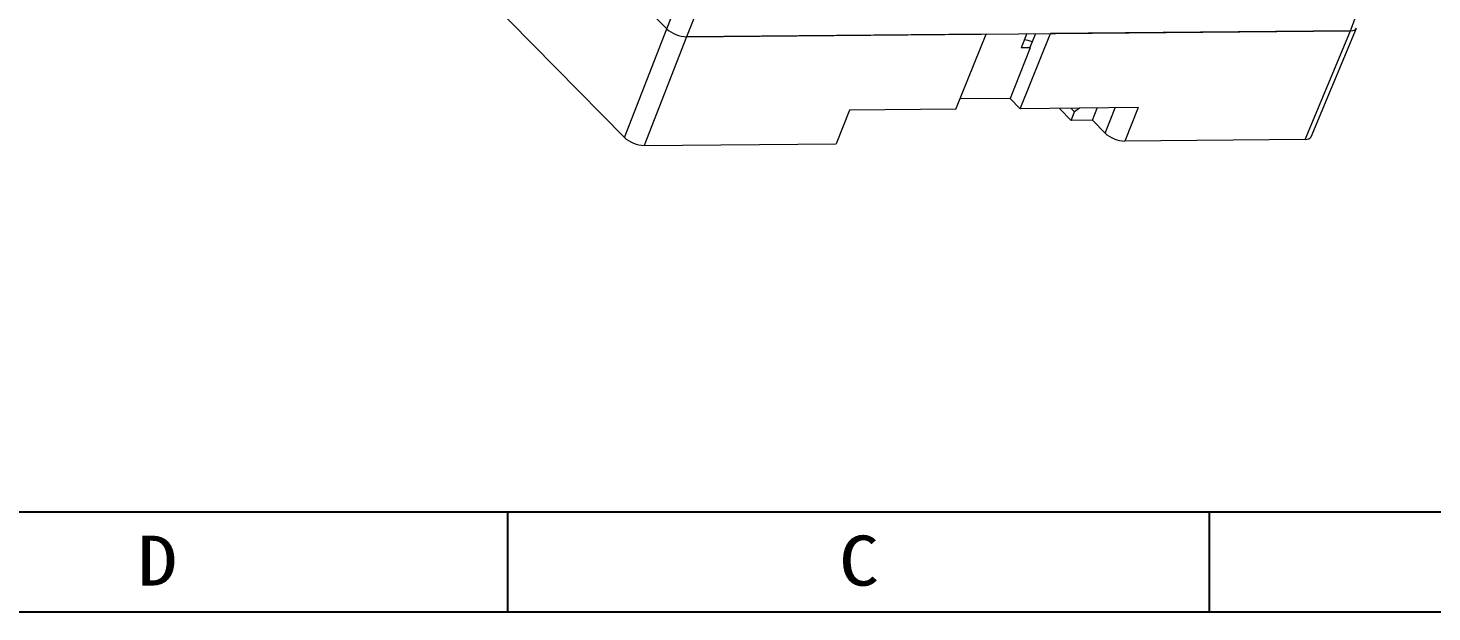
# Model space of a CAD drawing. Header units: millimetres. Extents: x -20636 to -19859, y 14357 to 14654.
# Drawn here: x -20473.8 to -20333.7, y 14357.2 to 14415.5 of the extents above; entities that cross this region are included whole.
import ezdxf
from ezdxf.enums import TextEntityAlignment as Align

# ---------------------------------------------------------------- set-up
doc = ezdxf.new("R2010")
doc.units = ezdxf.units.MM
doc.layers.add('2', color=7, linetype='Continuous')
doc.styles.add('TEXTSTYLE_0', font='txt', dxfattribs={"width": 0.8})

msp = doc.modelspace()

# ---------------------------------------------------------------- linework, layer by layer
at = {"color": 7, "linetype": 'Continuous'}
for p, q in [((-20625.882, 14367.153), (-20225.882, 14367.153)), ((-20425.882, 14357.153), (-20425.882, 14367.153)), ((-20355.882, 14357.153), (-20355.882, 14367.153)), ((-20635.882, 14357.153), (-20215.882, 14357.153))]:
    msp.add_line(p, q, dxfattribs=at)
at = {"layer": '2', "color": 7, "linetype": 'Continuous', "lineweight": 18}
for p, q in [((-20464.782, 14471.272), (-20410.047, 14415.392)), ((-20410.047, 14415.393), (-20404.769, 14428.646)), ((-20402.808, 14427.84), (-20408.081, 14414.598)), ((-20341.817, 14415.201), (-20336.971, 14428.439)), ((-20436.162, 14426.89), (-20414.268, 14404.537)), ((-20410.047, 14415.393), (-20413.205, 14418.617)), ((-20414.268, 14404.537), (-20410.047, 14415.392)), ((-20408.082, 14414.597), (-20412.303, 14403.742)), ((-20378.164, 14414.869), (-20408.082, 14414.597)), ((-20408.081, 14414.598), (-20341.817, 14415.201)), ((-20381.195, 14407.353), (-20378.164, 14414.869)), ((-20378.164, 14414.869), (-20378.164, 14414.87)), ((-20374.764, 14407.412), (-20371.733, 14414.928)), ((-20374.115, 14414.907), (-20374.671, 14413.48)), ((-20373.796, 14413.497), (-20373.225, 14414.915)), ((-20371.733, 14414.928), (-20371.734, 14414.928)), ((-20341.815, 14415.2), (-20371.733, 14414.928)), ((-20346.35, 14404.342), (-20341.815, 14415.2)), ((-20345.745, 14404.598), (-20341.21, 14415.455)), ((-20373.788, 14413.488), (-20375.76, 14408.429)), ((-20373.788, 14413.488), (-20374.671, 14413.48)), ((-20373.796, 14413.497), (-20373.788, 14413.488)), ((-20375.76, 14408.429), (-20380.779, 14408.383)), ((-20374.764, 14407.412), (-20375.76, 14408.429)), ((-20391.791, 14407.257), (-20393.138, 14403.917)), ((-20381.195, 14407.353), (-20391.791, 14407.257)), ((-20362.992, 14407.519), (-20374.764, 14407.412)), ((-20370.864, 14407.448), (-20369.685, 14406.244)), ((-20369.357, 14407.088), (-20369.719, 14407.458)), ((-20369.685, 14406.244), (-20369.357, 14407.088)), ((-20367.568, 14406.263), (-20369.685, 14406.244)), ((-20368.862, 14407.466), (-20369.357, 14407.088)), ((-20367.568, 14406.263), (-20367.093, 14407.482)), ((-20366.305, 14404.974), (-20367.568, 14406.263)), ((-20366.305, 14404.974), (-20365.287, 14407.498)), ((-20362.992, 14407.519), (-20364.339, 14404.179)), ((-20412.303, 14403.742), (-20393.138, 14403.917)), ((-20346.35, 14404.342), (-20364.339, 14404.179))]:
    msp.add_line(p, q, dxfattribs=at)
for centre, ratio, start_param, end_param in [((-20408.871, 14415.404), 0.4251801, 3.8968422, 5.4674863), ((-20408.871, 14415.403), 0.4252189, 3.8969629, 5.4675226), ((-20342.607, 14416.007), 0.4250509, 5.4676518, 6.291946), ((-20342.605, 14416.006), 0.425018, 5.4677798, 6.272961), ((-20373.792, 14413.492), 0.4251215, 1.5695458, 2.1444826), ((-20365.129, 14404.985), 0.4251215, 3.89694, 5.4677363), ((-20413.092, 14404.548), 0.4252189, 3.8969629, 5.4675226), ((-20347.14, 14405.148), 0.425018, 5.4677798, 6.272961)]:
    msp.add_ellipse(centre, major_axis=(1.398, -0.545), ratio=ratio, start_param=start_param, end_param=end_param, dxfattribs=at)

# ---------------------------------------------------------------- texts
at = {"color": 2, "linetype": 'Continuous', "style": 'TEXTSTYLE_0', "width": 1.2}
for s, p, p2 in [('D', (-20462.857, 14359.779), (-20458.857, 14359.779)), ('C', (-20392.857, 14359.779), (-20388.857, 14359.779))]:
    msp.add_text(s, height=5, dxfattribs=at).set_placement(p, p2, align=Align.FIT)

doc.saveas('drawing.dxf')
